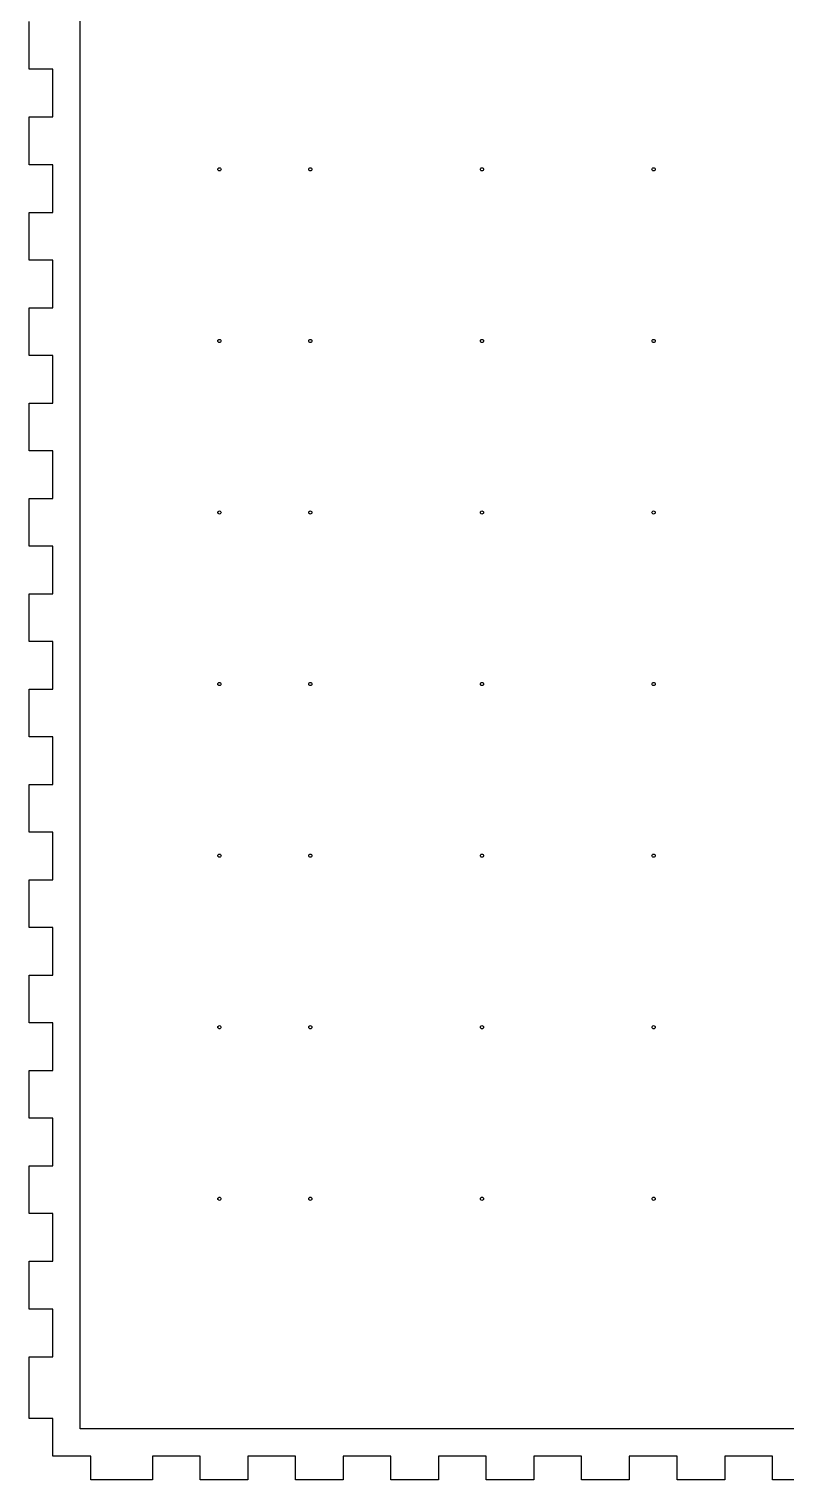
# Model space of a CAD drawing. Extents: x -1244 to 2756, y -1638 to 1362.
# Drawn here: x 685.1 to 875.6, y -640.9 to -275.8 of the extents above; entities that cross this region are included whole.
import ezdxf

# ---------------------------------------------------------------- set-up
doc = ezdxf.new("R2010")
doc.units = 0
doc.layers.add('Layer_1', color=7, linetype='CONTINUOUS')

msp = doc.modelspace()

# ---------------------------------------------------------------- linework, layer by layer
at = {"layer": 'Layer_1', "color": 7}
for points in [[(698.002527, 92.270025), (1418.335351, 92.270025), (1418.335351, -628.062779), (698.002527, -628.062779), (698.002527, 92.270025)], [(733.446364, -311.07631), (733.446364, -311.07631)], [(756.306364, -311.07631), (756.306364, -311.07631)], [(756.306364, -311.07631), (756.306364, -311.07631)], [(799.486364, -311.07631), (799.486364, -311.07631)], [(842.666364, -311.07631), (842.666364, -311.07631)], [(733.446364, -354.25631), (733.446364, -354.25631)], [(756.306364, -354.25631), (756.306364, -354.25631)], [(756.306364, -354.25631), (756.306364, -354.25631)], [(799.486364, -354.25631), (799.486364, -354.25631)], [(842.666364, -354.25631), (842.666364, -354.25631)], [(733.446364, -397.43631), (733.446364, -397.43631)], [(756.306364, -397.43631), (756.306364, -397.43631)], [(756.306364, -397.43631), (756.306364, -397.43631)], [(799.486364, -397.43631), (799.486364, -397.43631)], [(842.666364, -397.43631), (842.666364, -397.43631)], [(733.446364, -440.616395), (733.446364, -440.616395)], [(756.306364, -440.616395), (756.306364, -440.616395)], [(756.306364, -440.616395), (756.306364, -440.616395)], [(799.486364, -440.616395), (799.486364, -440.616395)], [(842.666364, -440.616395), (842.666364, -440.616395)], [(733.446364, -483.796395), (733.446364, -483.796395)], [(756.306364, -483.796395), (756.306364, -483.796395)], [(756.306364, -483.796395), (756.306364, -483.796395)], [(799.486364, -483.796395), (799.486364, -483.796395)], [(842.666364, -483.796395), (842.666364, -483.796395)], [(733.446364, -526.976395), (733.446364, -526.976395)], [(756.306364, -526.976395), (756.306364, -526.976395)], [(756.306364, -526.976395), (756.306364, -526.976395)], [(799.486364, -526.976395), (799.486364, -526.976395)], [(842.666364, -526.976395), (842.666364, -526.976395)], [(733.446364, -570.156395), (733.446364, -570.156395)], [(756.306364, -570.156395), (756.306364, -570.156395)], [(756.306364, -570.156395), (756.306364, -570.156395)], [(799.486364, -570.156395), (799.486364, -570.156395)], [(842.666364, -570.156395), (842.666364, -570.156395)]]:
    msp.add_lwpolyline(points, close=True, dxfattribs=at)
msp.add_lwpolyline([(884.168807, -640.926694), (872.168803, -640.926694), (872.168803, -634.926677), (860.16877, -634.926677), (860.16877, -640.926694), (848.168766, -640.926694), (848.168766, -634.926677), (836.168762, -634.926677), (836.168762, -640.926694), (824.168758, -640.926694), (824.168758, -634.926677), (812.168754, -634.926677), (812.168754, -640.926694), (800.168721, -640.926694), (800.168721, -634.926677), (788.168717, -634.926677), (788.168717, -640.926694), (776.168713, -640.926694), (776.168713, -634.926677), (764.168708, -634.926677), (764.168708, -640.926694), (752.168704, -640.926694), (752.168704, -634.926677), (740.168672, -634.926677), (740.168672, -640.926694), (728.168668, -640.926694), (728.168668, -634.926677), (716.168663, -634.926677), (716.168663, -640.926694), (700.653638, -640.926694), (700.653638, -634.926677), (691.138628, -634.926677), (691.138628, -625.411668), (685.13864, -625.411668), (685.13864, -609.896642), (691.138628, -609.896642), (691.138628, -597.896638), (685.13864, -597.896638), (685.13864, -585.896634), (691.138628, -585.896634), (691.138628, -573.89663), (685.13864, -573.89663), (685.13864, -561.896626), (691.138628, -561.896626), (691.138628, -549.896593), (685.13864, -549.896593), (685.13864, -537.896589), (691.138628, -537.896589), (691.138628, -525.896585), (685.13864, -525.896585), (685.13864, -513.89658), (691.138628, -513.89658), (691.138628, -501.896576), (685.13864, -501.896576), (685.13864, -489.896544), (691.138628, -489.896544), (691.138628, -477.89654), (685.13864, -477.89654), (685.13864, -465.896535), (691.138628, -465.896535), (691.138628, -453.896531), (685.13864, -453.896531), (685.13864, -441.896527), (691.138628, -441.896527), (691.138628, -429.896494), (685.13864, -429.896494), (685.13864, -417.89649), (691.138628, -417.89649), (691.138628, -405.896486), (685.13864, -405.896486), (685.13864, -393.896482), (691.138628, -393.896482), (691.138628, -381.896478), (685.13864, -381.896478), (685.13864, -369.896445), (691.138628, -369.896445), (691.138628, -357.896441), (685.13864, -357.896441), (685.13864, -345.896437), (691.138628, -345.896437), (691.138628, -333.896432), (685.13864, -333.896432), (685.13864, -321.896428), (691.138628, -321.896428), (691.138628, -309.896396), (685.13864, -309.896396), (685.13864, -297.896392), (691.138628, -297.896392), (691.138628, -285.896387), (685.13864, -285.896387), (685.13864, -273.896383)], dxfattribs=at)
for points in [[(732.651514, -311.07631), (732.651513, -310.970907), (732.693385, -310.86982), (732.767916, -310.795288)], [(732.767916, -311.357333), (732.693385, -311.282801), (732.651513, -311.181714), (732.651514, -311.07631)], [(732.767916, -310.795288), (732.842448, -310.720756), (732.943535, -310.678885), (733.048939, -310.678885)], [(733.048939, -311.473736), (732.943535, -311.473736), (732.842448, -311.431865), (732.767916, -311.357333)], [(733.048939, -310.678885), (733.154343, -310.678885), (733.25543, -310.720756), (733.329961, -310.795288)], [(733.329961, -311.357333), (733.25543, -311.431865), (733.154343, -311.473736), (733.048939, -311.473736)], [(733.329961, -310.795288), (733.404493, -310.86982), (733.446365, -310.970907), (733.446364, -311.07631)], [(733.446364, -311.07631), (733.446365, -311.181714), (733.404493, -311.282801), (733.329961, -311.357333)], [(755.511514, -311.07631), (755.511513, -310.970907), (755.553385, -310.86982), (755.627916, -310.795288)], [(755.511514, -311.07631), (755.511513, -310.970907), (755.553385, -310.86982), (755.627916, -310.795288)], [(755.627916, -311.357333), (755.553385, -311.282801), (755.511513, -311.181714), (755.511514, -311.07631)], [(755.627916, -311.357333), (755.553385, -311.282801), (755.511513, -311.181714), (755.511514, -311.07631)], [(755.627916, -310.795288), (755.702448, -310.720756), (755.803535, -310.678885), (755.908939, -310.678885)], [(755.627916, -310.795288), (755.702448, -310.720756), (755.803535, -310.678885), (755.908939, -310.678885)], [(755.908939, -311.473736), (755.803535, -311.473736), (755.702448, -311.431865), (755.627916, -311.357333)], [(755.908939, -311.473736), (755.803535, -311.473736), (755.702448, -311.431865), (755.627916, -311.357333)], [(755.908939, -310.678885), (756.014343, -310.678885), (756.11543, -310.720756), (756.189961, -310.795288)], [(755.908939, -310.678885), (756.014343, -310.678885), (756.11543, -310.720756), (756.189961, -310.795288)], [(756.189961, -311.357333), (756.11543, -311.431865), (756.014343, -311.473736), (755.908939, -311.473736)], [(756.189961, -311.357333), (756.11543, -311.431865), (756.014343, -311.473736), (755.908939, -311.473736)], [(756.189961, -310.795288), (756.264493, -310.86982), (756.306365, -310.970907), (756.306364, -311.07631)], [(756.189961, -310.795288), (756.264493, -310.86982), (756.306365, -310.970907), (756.306364, -311.07631)], [(756.306364, -311.07631), (756.306365, -311.181714), (756.264493, -311.282801), (756.189961, -311.357333)], [(756.306364, -311.07631), (756.306365, -311.181714), (756.264493, -311.282801), (756.189961, -311.357333)], [(798.691514, -311.07631), (798.691513, -310.970907), (798.733385, -310.86982), (798.807916, -310.795288)], [(798.807916, -311.357333), (798.733385, -311.282801), (798.691513, -311.181714), (798.691514, -311.07631)], [(798.807916, -310.795288), (798.882448, -310.720756), (798.983535, -310.678885), (799.088939, -310.678885)], [(799.088939, -311.473736), (798.983535, -311.473736), (798.882448, -311.431865), (798.807916, -311.357333)], [(799.088939, -310.678885), (799.194343, -310.678885), (799.29543, -310.720756), (799.369961, -310.795288)], [(799.369961, -311.357333), (799.29543, -311.431865), (799.194343, -311.473736), (799.088939, -311.473736)], [(799.369961, -310.795288), (799.444493, -310.86982), (799.486365, -310.970907), (799.486364, -311.07631)], [(799.486364, -311.07631), (799.486365, -311.181714), (799.444493, -311.282801), (799.369961, -311.357333)], [(841.871514, -311.07631), (841.871513, -310.970907), (841.913385, -310.86982), (841.987916, -310.795288)], [(841.987916, -311.357333), (841.913385, -311.282801), (841.871513, -311.181714), (841.871514, -311.07631)], [(841.987916, -310.795288), (842.062448, -310.720756), (842.163535, -310.678885), (842.268939, -310.678885)], [(842.268939, -311.473736), (842.163535, -311.473736), (842.062448, -311.431865), (841.987916, -311.357333)], [(842.268939, -310.678885), (842.374343, -310.678885), (842.47543, -310.720756), (842.549961, -310.795288)], [(842.549961, -311.357333), (842.47543, -311.431865), (842.374343, -311.473736), (842.268939, -311.473736)], [(842.549961, -310.795288), (842.624493, -310.86982), (842.666365, -310.970907), (842.666364, -311.07631)], [(842.666364, -311.07631), (842.666365, -311.181714), (842.624493, -311.282801), (842.549961, -311.357333)], [(732.651514, -354.25631), (732.651513, -354.150907), (732.693385, -354.04982), (732.767916, -353.975288)], [(732.767916, -353.975288), (732.842448, -353.900756), (732.943535, -353.858885), (733.048939, -353.858885)], [(733.048939, -353.858885), (733.154343, -353.858885), (733.25543, -353.900756), (733.329961, -353.975288)], [(733.329961, -353.975288), (733.404493, -354.04982), (733.446365, -354.150907), (733.446364, -354.25631)], [(755.511514, -354.25631), (755.511513, -354.150907), (755.553385, -354.04982), (755.627916, -353.975288)], [(755.511514, -354.25631), (755.511513, -354.150907), (755.553385, -354.04982), (755.627916, -353.975288)], [(755.627916, -353.975288), (755.702448, -353.900756), (755.803535, -353.858885), (755.908939, -353.858885)], [(755.627916, -353.975288), (755.702448, -353.900756), (755.803535, -353.858885), (755.908939, -353.858885)], [(755.908939, -353.858885), (756.014343, -353.858885), (756.11543, -353.900756), (756.189961, -353.975288)], [(755.908939, -353.858885), (756.014343, -353.858885), (756.11543, -353.900756), (756.189961, -353.975288)], [(756.189961, -353.975288), (756.264493, -354.04982), (756.306365, -354.150907), (756.306364, -354.25631)], [(756.189961, -353.975288), (756.264493, -354.04982), (756.306365, -354.150907), (756.306364, -354.25631)], [(798.691514, -354.25631), (798.691513, -354.150907), (798.733385, -354.04982), (798.807916, -353.975288)], [(798.807916, -353.975288), (798.882448, -353.900756), (798.983535, -353.858885), (799.088939, -353.858885)], [(799.088939, -353.858885), (799.194343, -353.858885), (799.29543, -353.900756), (799.369961, -353.975288)], [(799.369961, -353.975288), (799.444493, -354.04982), (799.486365, -354.150907), (799.486364, -354.25631)], [(841.871514, -354.25631), (841.871513, -354.150907), (841.913385, -354.04982), (841.987916, -353.975288)], [(841.987916, -353.975288), (842.062448, -353.900756), (842.163535, -353.858885), (842.268939, -353.858885)], [(842.268939, -353.858885), (842.374343, -353.858885), (842.47543, -353.900756), (842.549961, -353.975288)], [(842.549961, -353.975288), (842.624493, -354.04982), (842.666365, -354.150907), (842.666364, -354.25631)], [(732.767916, -354.537333), (732.693385, -354.462801), (732.651513, -354.361714), (732.651514, -354.25631)], [(733.048939, -354.653736), (732.943535, -354.653736), (732.842448, -354.611865), (732.767916, -354.537333)], [(733.329961, -354.537333), (733.25543, -354.611865), (733.154343, -354.653736), (733.048939, -354.653736)], [(733.446364, -354.25631), (733.446365, -354.361714), (733.404493, -354.462801), (733.329961, -354.537333)], [(755.627916, -354.537333), (755.553385, -354.462801), (755.511513, -354.361714), (755.511514, -354.25631)], [(755.627916, -354.537333), (755.553385, -354.462801), (755.511513, -354.361714), (755.511514, -354.25631)], [(755.908939, -354.653736), (755.803535, -354.653736), (755.702448, -354.611865), (755.627916, -354.537333)], [(755.908939, -354.653736), (755.803535, -354.653736), (755.702448, -354.611865), (755.627916, -354.537333)], [(756.189961, -354.537333), (756.11543, -354.611865), (756.014343, -354.653736), (755.908939, -354.653736)], [(756.189961, -354.537333), (756.11543, -354.611865), (756.014343, -354.653736), (755.908939, -354.653736)], [(756.306364, -354.25631), (756.306365, -354.361714), (756.264493, -354.462801), (756.189961, -354.537333)], [(756.306364, -354.25631), (756.306365, -354.361714), (756.264493, -354.462801), (756.189961, -354.537333)], [(798.807916, -354.537333), (798.733385, -354.462801), (798.691513, -354.361714), (798.691514, -354.25631)], [(799.088939, -354.653736), (798.983535, -354.653736), (798.882448, -354.611865), (798.807916, -354.537333)], [(799.369961, -354.537333), (799.29543, -354.611865), (799.194343, -354.653736), (799.088939, -354.653736)], [(799.486364, -354.25631), (799.486365, -354.361714), (799.444493, -354.462801), (799.369961, -354.537333)], [(841.987916, -354.537333), (841.913385, -354.462801), (841.871513, -354.361714), (841.871514, -354.25631)], [(842.268939, -354.653736), (842.163535, -354.653736), (842.062448, -354.611865), (841.987916, -354.537333)], [(842.549961, -354.537333), (842.47543, -354.611865), (842.374343, -354.653736), (842.268939, -354.653736)], [(842.666364, -354.25631), (842.666365, -354.361714), (842.624493, -354.462801), (842.549961, -354.537333)], [(732.651514, -397.43631), (732.651513, -397.330907), (732.693385, -397.22982), (732.767916, -397.155288)], [(732.767916, -397.717333), (732.693385, -397.642801), (732.651513, -397.541714), (732.651514, -397.43631)], [(732.767916, -397.155288), (732.842448, -397.080756), (732.943535, -397.038885), (733.048939, -397.038885)], [(733.048939, -397.833736), (732.943535, -397.833736), (732.842448, -397.791865), (732.767916, -397.717333)], [(733.048939, -397.038885), (733.154343, -397.038885), (733.25543, -397.080756), (733.329961, -397.155288)], [(733.329961, -397.717333), (733.25543, -397.791865), (733.154343, -397.833736), (733.048939, -397.833736)], [(733.329961, -397.155288), (733.404493, -397.22982), (733.446365, -397.330907), (733.446364, -397.43631)], [(733.446364, -397.43631), (733.446365, -397.541714), (733.404493, -397.642801), (733.329961, -397.717333)], [(755.511514, -397.43631), (755.511513, -397.330907), (755.553385, -397.22982), (755.627916, -397.155288)], [(755.511514, -397.43631), (755.511513, -397.330907), (755.553385, -397.22982), (755.627916, -397.155288)], [(755.627916, -397.717333), (755.553385, -397.642801), (755.511513, -397.541714), (755.511514, -397.43631)], [(755.627916, -397.717333), (755.553385, -397.642801), (755.511513, -397.541714), (755.511514, -397.43631)], [(755.627916, -397.155288), (755.702448, -397.080756), (755.803535, -397.038885), (755.908939, -397.038885)], [(755.627916, -397.155288), (755.702448, -397.080756), (755.803535, -397.038885), (755.908939, -397.038885)], [(755.908939, -397.833736), (755.803535, -397.833736), (755.702448, -397.791865), (755.627916, -397.717333)], [(755.908939, -397.833736), (755.803535, -397.833736), (755.702448, -397.791865), (755.627916, -397.717333)], [(755.908939, -397.038885), (756.014343, -397.038885), (756.11543, -397.080756), (756.189961, -397.155288)], [(755.908939, -397.038885), (756.014343, -397.038885), (756.11543, -397.080756), (756.189961, -397.155288)], [(756.189961, -397.717333), (756.11543, -397.791865), (756.014343, -397.833736), (755.908939, -397.833736)], [(756.189961, -397.717333), (756.11543, -397.791865), (756.014343, -397.833736), (755.908939, -397.833736)], [(756.189961, -397.155288), (756.264493, -397.22982), (756.306365, -397.330907), (756.306364, -397.43631)], [(756.189961, -397.155288), (756.264493, -397.22982), (756.306365, -397.330907), (756.306364, -397.43631)], [(756.306364, -397.43631), (756.306365, -397.541714), (756.264493, -397.642801), (756.189961, -397.717333)], [(756.306364, -397.43631), (756.306365, -397.541714), (756.264493, -397.642801), (756.189961, -397.717333)], [(798.691514, -397.43631), (798.691513, -397.330907), (798.733385, -397.22982), (798.807916, -397.155288)], [(798.807916, -397.717333), (798.733385, -397.642801), (798.691513, -397.541714), (798.691514, -397.43631)], [(798.807916, -397.155288), (798.882448, -397.080756), (798.983535, -397.038885), (799.088939, -397.038885)], [(799.088939, -397.833736), (798.983535, -397.833736), (798.882448, -397.791865), (798.807916, -397.717333)], [(799.088939, -397.038885), (799.194343, -397.038885), (799.29543, -397.080756), (799.369961, -397.155288)], [(799.369961, -397.717333), (799.29543, -397.791865), (799.194343, -397.833736), (799.088939, -397.833736)], [(799.369961, -397.155288), (799.444493, -397.22982), (799.486365, -397.330907), (799.486364, -397.43631)], [(799.486364, -397.43631), (799.486365, -397.541714), (799.444493, -397.642801), (799.369961, -397.717333)], [(841.871514, -397.43631), (841.871513, -397.330907), (841.913385, -397.22982), (841.987916, -397.155288)], [(841.987916, -397.717333), (841.913385, -397.642801), (841.871513, -397.541714), (841.871514, -397.43631)], [(841.987916, -397.155288), (842.062448, -397.080756), (842.163535, -397.038885), (842.268939, -397.038885)], [(842.268939, -397.833736), (842.163535, -397.833736), (842.062448, -397.791865), (841.987916, -397.717333)], [(842.268939, -397.038885), (842.374343, -397.038885), (842.47543, -397.080756), (842.549961, -397.155288)], [(842.549961, -397.717333), (842.47543, -397.791865), (842.374343, -397.833736), (842.268939, -397.833736)], [(842.549961, -397.155288), (842.624493, -397.22982), (842.666365, -397.330907), (842.666364, -397.43631)], [(842.666364, -397.43631), (842.666365, -397.541714), (842.624493, -397.642801), (842.549961, -397.717333)], [(732.651514, -440.616395), (732.651513, -440.510991), (732.693385, -440.409904), (732.767916, -440.335373)], [(732.767916, -440.897418), (732.693385, -440.822886), (732.651513, -440.721799), (732.651514, -440.616395)], [(732.767916, -440.335373), (732.842448, -440.260841), (732.943535, -440.218969), (733.048939, -440.21897)], [(733.048939, -441.01382), (732.943535, -441.013821), (732.842448, -440.971949), (732.767916, -440.897418)], [(733.048939, -440.21897), (733.154343, -440.218969), (733.25543, -440.260841), (733.329961, -440.335373)], [(733.329961, -440.897418), (733.25543, -440.971949), (733.154343, -441.013821), (733.048939, -441.01382)], [(733.329961, -440.335373), (733.404493, -440.409904), (733.446365, -440.510991), (733.446364, -440.616395)], [(733.446364, -440.616395), (733.446365, -440.721799), (733.404493, -440.822886), (733.329961, -440.897418)], [(755.511514, -440.616395), (755.511513, -440.510991), (755.553385, -440.409904), (755.627916, -440.335373)], [(755.511514, -440.616395), (755.511513, -440.510991), (755.553385, -440.409904), (755.627916, -440.335373)], [(755.627916, -440.897418), (755.553385, -440.822886), (755.511513, -440.721799), (755.511514, -440.616395)], [(755.627916, -440.897418), (755.553385, -440.822886), (755.511513, -440.721799), (755.511514, -440.616395)], [(755.627916, -440.335373), (755.702448, -440.260841), (755.803535, -440.218969), (755.908939, -440.21897)], [(755.627916, -440.335373), (755.702448, -440.260841), (755.803535, -440.218969), (755.908939, -440.21897)], [(755.908939, -441.01382), (755.803535, -441.013821), (755.702448, -440.971949), (755.627916, -440.897418)], [(755.908939, -441.01382), (755.803535, -441.013821), (755.702448, -440.971949), (755.627916, -440.897418)], [(755.908939, -440.21897), (756.014343, -440.218969), (756.11543, -440.260841), (756.189961, -440.335373)], [(755.908939, -440.21897), (756.014343, -440.218969), (756.11543, -440.260841), (756.189961, -440.335373)], [(756.189961, -440.897418), (756.11543, -440.971949), (756.014343, -441.013821), (755.908939, -441.01382)], [(756.189961, -440.897418), (756.11543, -440.971949), (756.014343, -441.013821), (755.908939, -441.01382)], [(756.189961, -440.335373), (756.264493, -440.409904), (756.306365, -440.510991), (756.306364, -440.616395)], [(756.189961, -440.335373), (756.264493, -440.409904), (756.306365, -440.510991), (756.306364, -440.616395)], [(756.306364, -440.616395), (756.306365, -440.721799), (756.264493, -440.822886), (756.189961, -440.897418)], [(756.306364, -440.616395), (756.306365, -440.721799), (756.264493, -440.822886), (756.189961, -440.897418)], [(798.691514, -440.616395), (798.691513, -440.510991), (798.733385, -440.409904), (798.807916, -440.335373)], [(798.807916, -440.897418), (798.733385, -440.822886), (798.691513, -440.721799), (798.691514, -440.616395)], [(798.807916, -440.335373), (798.882448, -440.260841), (798.983535, -440.218969), (799.088939, -440.21897)], [(799.088939, -441.01382), (798.983535, -441.013821), (798.882448, -440.971949), (798.807916, -440.897418)], [(799.088939, -440.21897), (799.194343, -440.218969), (799.29543, -440.260841), (799.369961, -440.335373)], [(799.369961, -440.897418), (799.29543, -440.971949), (799.194343, -441.013821), (799.088939, -441.01382)], [(799.369961, -440.335373), (799.444493, -440.409904), (799.486365, -440.510991), (799.486364, -440.616395)], [(799.486364, -440.616395), (799.486365, -440.721799), (799.444493, -440.822886), (799.369961, -440.897418)], [(841.871514, -440.616395), (841.871513, -440.510991), (841.913385, -440.409904), (841.987916, -440.335373)], [(841.987916, -440.897418), (841.913385, -440.822886), (841.871513, -440.721799), (841.871514, -440.616395)], [(841.987916, -440.335373), (842.062448, -440.260841), (842.163535, -440.218969), (842.268939, -440.21897)], [(842.268939, -441.01382), (842.163535, -441.013821), (842.062448, -440.971949), (841.987916, -440.897418)], [(842.268939, -440.21897), (842.374343, -440.218969), (842.47543, -440.260841), (842.549961, -440.335373)], [(842.549961, -440.897418), (842.47543, -440.971949), (842.374343, -441.013821), (842.268939, -441.01382)], [(842.549961, -440.335373), (842.624493, -440.409904), (842.666365, -440.510991), (842.666364, -440.616395)], [(842.666364, -440.616395), (842.666365, -440.721799), (842.624493, -440.822886), (842.549961, -440.897418)], [(732.651514, -483.796395), (732.651513, -483.690991), (732.693385, -483.589904), (732.767916, -483.515373)], [(732.767916, -484.077418), (732.693385, -484.002886), (732.651513, -483.901799), (732.651514, -483.796395)], [(732.767916, -483.515373), (732.842448, -483.440841), (732.943535, -483.398969), (733.048939, -483.39897)], [(733.048939, -484.19382), (732.943535, -484.193821), (732.842448, -484.151949), (732.767916, -484.077418)], [(733.048939, -483.39897), (733.154343, -483.398969), (733.25543, -483.440841), (733.329961, -483.515373)], [(733.329961, -484.077418), (733.25543, -484.151949), (733.154343, -484.193821), (733.048939, -484.19382)], [(733.329961, -483.515373), (733.404493, -483.589904), (733.446365, -483.690991), (733.446364, -483.796395)], [(733.446364, -483.796395), (733.446365, -483.901799), (733.404493, -484.002886), (733.329961, -484.077418)], [(755.511514, -483.796395), (755.511513, -483.690991), (755.553385, -483.589904), (755.627916, -483.515373)], [(755.511514, -483.796395), (755.511513, -483.690991), (755.553385, -483.589904), (755.627916, -483.515373)], [(755.627916, -484.077418), (755.553385, -484.002886), (755.511513, -483.901799), (755.511514, -483.796395)], [(755.627916, -484.077418), (755.553385, -484.002886), (755.511513, -483.901799), (755.511514, -483.796395)], [(755.627916, -483.515373), (755.702448, -483.440841), (755.803535, -483.398969), (755.908939, -483.39897)], [(755.627916, -483.515373), (755.702448, -483.440841), (755.803535, -483.398969), (755.908939, -483.39897)], [(755.908939, -484.19382), (755.803535, -484.193821), (755.702448, -484.151949), (755.627916, -484.077418)], [(755.908939, -484.19382), (755.803535, -484.193821), (755.702448, -484.151949), (755.627916, -484.077418)], [(755.908939, -483.39897), (756.014343, -483.398969), (756.11543, -483.440841), (756.189961, -483.515373)], [(755.908939, -483.39897), (756.014343, -483.398969), (756.11543, -483.440841), (756.189961, -483.515373)], [(756.189961, -484.077418), (756.11543, -484.151949), (756.014343, -484.193821), (755.908939, -484.19382)], [(756.189961, -484.077418), (756.11543, -484.151949), (756.014343, -484.193821), (755.908939, -484.19382)], [(756.189961, -483.515373), (756.264493, -483.589904), (756.306365, -483.690991), (756.306364, -483.796395)], [(756.189961, -483.515373), (756.264493, -483.589904), (756.306365, -483.690991), (756.306364, -483.796395)], [(756.306364, -483.796395), (756.306365, -483.901799), (756.264493, -484.002886), (756.189961, -484.077418)], [(756.306364, -483.796395), (756.306365, -483.901799), (756.264493, -484.002886), (756.189961, -484.077418)], [(798.691514, -483.796395), (798.691513, -483.690991), (798.733385, -483.589904), (798.807916, -483.515373)], [(798.807916, -484.077418), (798.733385, -484.002886), (798.691513, -483.901799), (798.691514, -483.796395)], [(798.807916, -483.515373), (798.882448, -483.440841), (798.983535, -483.398969), (799.088939, -483.39897)], [(799.088939, -484.19382), (798.983535, -484.193821), (798.882448, -484.151949), (798.807916, -484.077418)], [(799.088939, -483.39897), (799.194343, -483.398969), (799.29543, -483.440841), (799.369961, -483.515373)], [(799.369961, -484.077418), (799.29543, -484.151949), (799.194343, -484.193821), (799.088939, -484.19382)], [(799.369961, -483.515373), (799.444493, -483.589904), (799.486365, -483.690991), (799.486364, -483.796395)], [(799.486364, -483.796395), (799.486365, -483.901799), (799.444493, -484.002886), (799.369961, -484.077418)], [(841.871514, -483.796395), (841.871513, -483.690991), (841.913385, -483.589904), (841.987916, -483.515373)], [(841.987916, -484.077418), (841.913385, -484.002886), (841.871513, -483.901799), (841.871514, -483.796395)], [(841.987916, -483.515373), (842.062448, -483.440841), (842.163535, -483.398969), (842.268939, -483.39897)], [(842.268939, -484.19382), (842.163535, -484.193821), (842.062448, -484.151949), (841.987916, -484.077418)], [(842.268939, -483.39897), (842.374343, -483.398969), (842.47543, -483.440841), (842.549961, -483.515373)], [(842.549961, -484.077418), (842.47543, -484.151949), (842.374343, -484.193821), (842.268939, -484.19382)], [(842.549961, -483.515373), (842.624493, -483.589904), (842.666365, -483.690991), (842.666364, -483.796395)], [(842.666364, -483.796395), (842.666365, -483.901799), (842.624493, -484.002886), (842.549961, -484.077418)], [(732.651514, -526.976395), (732.651513, -526.870991), (732.693385, -526.769904), (732.767916, -526.695373)], [(732.767916, -527.257418), (732.693385, -527.182886), (732.651513, -527.081799), (732.651514, -526.976395)], [(732.767916, -526.695373), (732.842448, -526.620841), (732.943535, -526.578969), (733.048939, -526.57897)], [(733.048939, -527.37382), (732.943535, -527.373821), (732.842448, -527.331949), (732.767916, -527.257418)], [(733.048939, -526.57897), (733.154343, -526.578969), (733.25543, -526.620841), (733.329961, -526.695373)], [(733.329961, -527.257418), (733.25543, -527.331949), (733.154343, -527.373821), (733.048939, -527.37382)], [(733.329961, -526.695373), (733.404493, -526.769904), (733.446365, -526.870991), (733.446364, -526.976395)], [(733.446364, -526.976395), (733.446365, -527.081799), (733.404493, -527.182886), (733.329961, -527.257418)], [(755.511514, -526.976395), (755.511513, -526.870991), (755.553385, -526.769904), (755.627916, -526.695373)], [(755.511514, -526.976395), (755.511513, -526.870991), (755.553385, -526.769904), (755.627916, -526.695373)], [(755.627916, -527.257418), (755.553385, -527.182886), (755.511513, -527.081799), (755.511514, -526.976395)], [(755.627916, -527.257418), (755.553385, -527.182886), (755.511513, -527.081799), (755.511514, -526.976395)], [(755.627916, -526.695373), (755.702448, -526.620841), (755.803535, -526.578969), (755.908939, -526.57897)], [(755.627916, -526.695373), (755.702448, -526.620841), (755.803535, -526.578969), (755.908939, -526.57897)], [(755.908939, -527.37382), (755.803535, -527.373821), (755.702448, -527.331949), (755.627916, -527.257418)], [(755.908939, -527.37382), (755.803535, -527.373821), (755.702448, -527.331949), (755.627916, -527.257418)], [(755.908939, -526.57897), (756.014343, -526.578969), (756.11543, -526.620841), (756.189961, -526.695373)], [(755.908939, -526.57897), (756.014343, -526.578969), (756.11543, -526.620841), (756.189961, -526.695373)], [(756.189961, -527.257418), (756.11543, -527.331949), (756.014343, -527.373821), (755.908939, -527.37382)], [(756.189961, -527.257418), (756.11543, -527.331949), (756.014343, -527.373821), (755.908939, -527.37382)], [(756.189961, -526.695373), (756.264493, -526.769904), (756.306365, -526.870991), (756.306364, -526.976395)], [(756.189961, -526.695373), (756.264493, -526.769904), (756.306365, -526.870991), (756.306364, -526.976395)], [(756.306364, -526.976395), (756.306365, -527.081799), (756.264493, -527.182886), (756.189961, -527.257418)], [(756.306364, -526.976395), (756.306365, -527.081799), (756.264493, -527.182886), (756.189961, -527.257418)], [(798.691514, -526.976395), (798.691513, -526.870991), (798.733385, -526.769904), (798.807916, -526.695373)], [(798.807916, -527.257418), (798.733385, -527.182886), (798.691513, -527.081799), (798.691514, -526.976395)], [(798.807916, -526.695373), (798.882448, -526.620841), (798.983535, -526.578969), (799.088939, -526.57897)], [(799.088939, -527.37382), (798.983535, -527.373821), (798.882448, -527.331949), (798.807916, -527.257418)], [(799.088939, -526.57897), (799.194343, -526.578969), (799.29543, -526.620841), (799.369961, -526.695373)], [(799.369961, -527.257418), (799.29543, -527.331949), (799.194343, -527.373821), (799.088939, -527.37382)], [(799.369961, -526.695373), (799.444493, -526.769904), (799.486365, -526.870991), (799.486364, -526.976395)], [(799.486364, -526.976395), (799.486365, -527.081799), (799.444493, -527.182886), (799.369961, -527.257418)], [(841.871514, -526.976395), (841.871513, -526.870991), (841.913385, -526.769904), (841.987916, -526.695373)], [(841.987916, -527.257418), (841.913385, -527.182886), (841.871513, -527.081799), (841.871514, -526.976395)], [(841.987916, -526.695373), (842.062448, -526.620841), (842.163535, -526.578969), (842.268939, -526.57897)], [(842.268939, -527.37382), (842.163535, -527.373821), (842.062448, -527.331949), (841.987916, -527.257418)], [(842.268939, -526.57897), (842.374343, -526.578969), (842.47543, -526.620841), (842.549961, -526.695373)], [(842.549961, -527.257418), (842.47543, -527.331949), (842.374343, -527.373821), (842.268939, -527.37382)], [(842.549961, -526.695373), (842.624493, -526.769904), (842.666365, -526.870991), (842.666364, -526.976395)], [(842.666364, -526.976395), (842.666365, -527.081799), (842.624493, -527.182886), (842.549961, -527.257418)], [(732.651514, -570.156395), (732.651513, -570.050991), (732.693385, -569.949904), (732.767916, -569.875373)], [(732.767916, -570.437418), (732.693385, -570.362886), (732.651513, -570.261799), (732.651514, -570.156395)], [(732.767916, -569.875373), (732.842448, -569.800841), (732.943535, -569.758969), (733.048939, -569.75897)], [(733.048939, -570.55382), (732.943535, -570.553821), (732.842448, -570.511949), (732.767916, -570.437418)], [(733.048939, -569.75897), (733.154343, -569.758969), (733.25543, -569.800841), (733.329961, -569.875373)], [(733.329961, -570.437418), (733.25543, -570.511949), (733.154343, -570.553821), (733.048939, -570.55382)], [(733.329961, -569.875373), (733.404493, -569.949904), (733.446365, -570.050991), (733.446364, -570.156395)], [(733.446364, -570.156395), (733.446365, -570.261799), (733.404493, -570.362886), (733.329961, -570.437418)], [(755.511514, -570.156395), (755.511513, -570.050991), (755.553385, -569.949904), (755.627916, -569.875373)], [(755.511514, -570.156395), (755.511513, -570.050991), (755.553385, -569.949904), (755.627916, -569.875373)], [(755.627916, -570.437418), (755.553385, -570.362886), (755.511513, -570.261799), (755.511514, -570.156395)], [(755.627916, -570.437418), (755.553385, -570.362886), (755.511513, -570.261799), (755.511514, -570.156395)], [(755.627916, -569.875373), (755.702448, -569.800841), (755.803535, -569.758969), (755.908939, -569.75897)], [(755.627916, -569.875373), (755.702448, -569.800841), (755.803535, -569.758969), (755.908939, -569.75897)], [(755.908939, -570.55382), (755.803535, -570.553821), (755.702448, -570.511949), (755.627916, -570.437418)], [(755.908939, -570.55382), (755.803535, -570.553821), (755.702448, -570.511949), (755.627916, -570.437418)], [(755.908939, -569.75897), (756.014343, -569.758969), (756.11543, -569.800841), (756.189961, -569.875373)], [(755.908939, -569.75897), (756.014343, -569.758969), (756.11543, -569.800841), (756.189961, -569.875373)], [(756.189961, -570.437418), (756.11543, -570.511949), (756.014343, -570.553821), (755.908939, -570.55382)], [(756.189961, -570.437418), (756.11543, -570.511949), (756.014343, -570.553821), (755.908939, -570.55382)], [(756.189961, -569.875373), (756.264493, -569.949904), (756.306365, -570.050991), (756.306364, -570.156395)], [(756.189961, -569.875373), (756.264493, -569.949904), (756.306365, -570.050991), (756.306364, -570.156395)], [(756.306364, -570.156395), (756.306365, -570.261799), (756.264493, -570.362886), (756.189961, -570.437418)], [(756.306364, -570.156395), (756.306365, -570.261799), (756.264493, -570.362886), (756.189961, -570.437418)], [(798.691514, -570.156395), (798.691513, -570.050991), (798.733385, -569.949904), (798.807916, -569.875373)], [(798.807916, -570.437418), (798.733385, -570.362886), (798.691513, -570.261799), (798.691514, -570.156395)], [(798.807916, -569.875373), (798.882448, -569.800841), (798.983535, -569.758969), (799.088939, -569.75897)], [(799.088939, -570.55382), (798.983535, -570.553821), (798.882448, -570.511949), (798.807916, -570.437418)], [(799.088939, -569.75897), (799.194343, -569.758969), (799.29543, -569.800841), (799.369961, -569.875373)], [(799.369961, -570.437418), (799.29543, -570.511949), (799.194343, -570.553821), (799.088939, -570.55382)], [(799.369961, -569.875373), (799.444493, -569.949904), (799.486365, -570.050991), (799.486364, -570.156395)], [(799.486364, -570.156395), (799.486365, -570.261799), (799.444493, -570.362886), (799.369961, -570.437418)], [(841.871514, -570.156395), (841.871513, -570.050991), (841.913385, -569.949904), (841.987916, -569.875373)], [(841.987916, -570.437418), (841.913385, -570.362886), (841.871513, -570.261799), (841.871514, -570.156395)], [(841.987916, -569.875373), (842.062448, -569.800841), (842.163535, -569.758969), (842.268939, -569.75897)], [(842.268939, -570.55382), (842.163535, -570.553821), (842.062448, -570.511949), (841.987916, -570.437418)], [(842.268939, -569.75897), (842.374343, -569.758969), (842.47543, -569.800841), (842.549961, -569.875373)], [(842.549961, -570.437418), (842.47543, -570.511949), (842.374343, -570.553821), (842.268939, -570.55382)], [(842.549961, -569.875373), (842.624493, -569.949904), (842.666365, -570.050991), (842.666364, -570.156395)], [(842.666364, -570.156395), (842.666365, -570.261799), (842.624493, -570.362886), (842.549961, -570.437418)]]:
    msp.add_open_spline(points, degree=3, dxfattribs=at)

doc.saveas('drawing.dxf')
